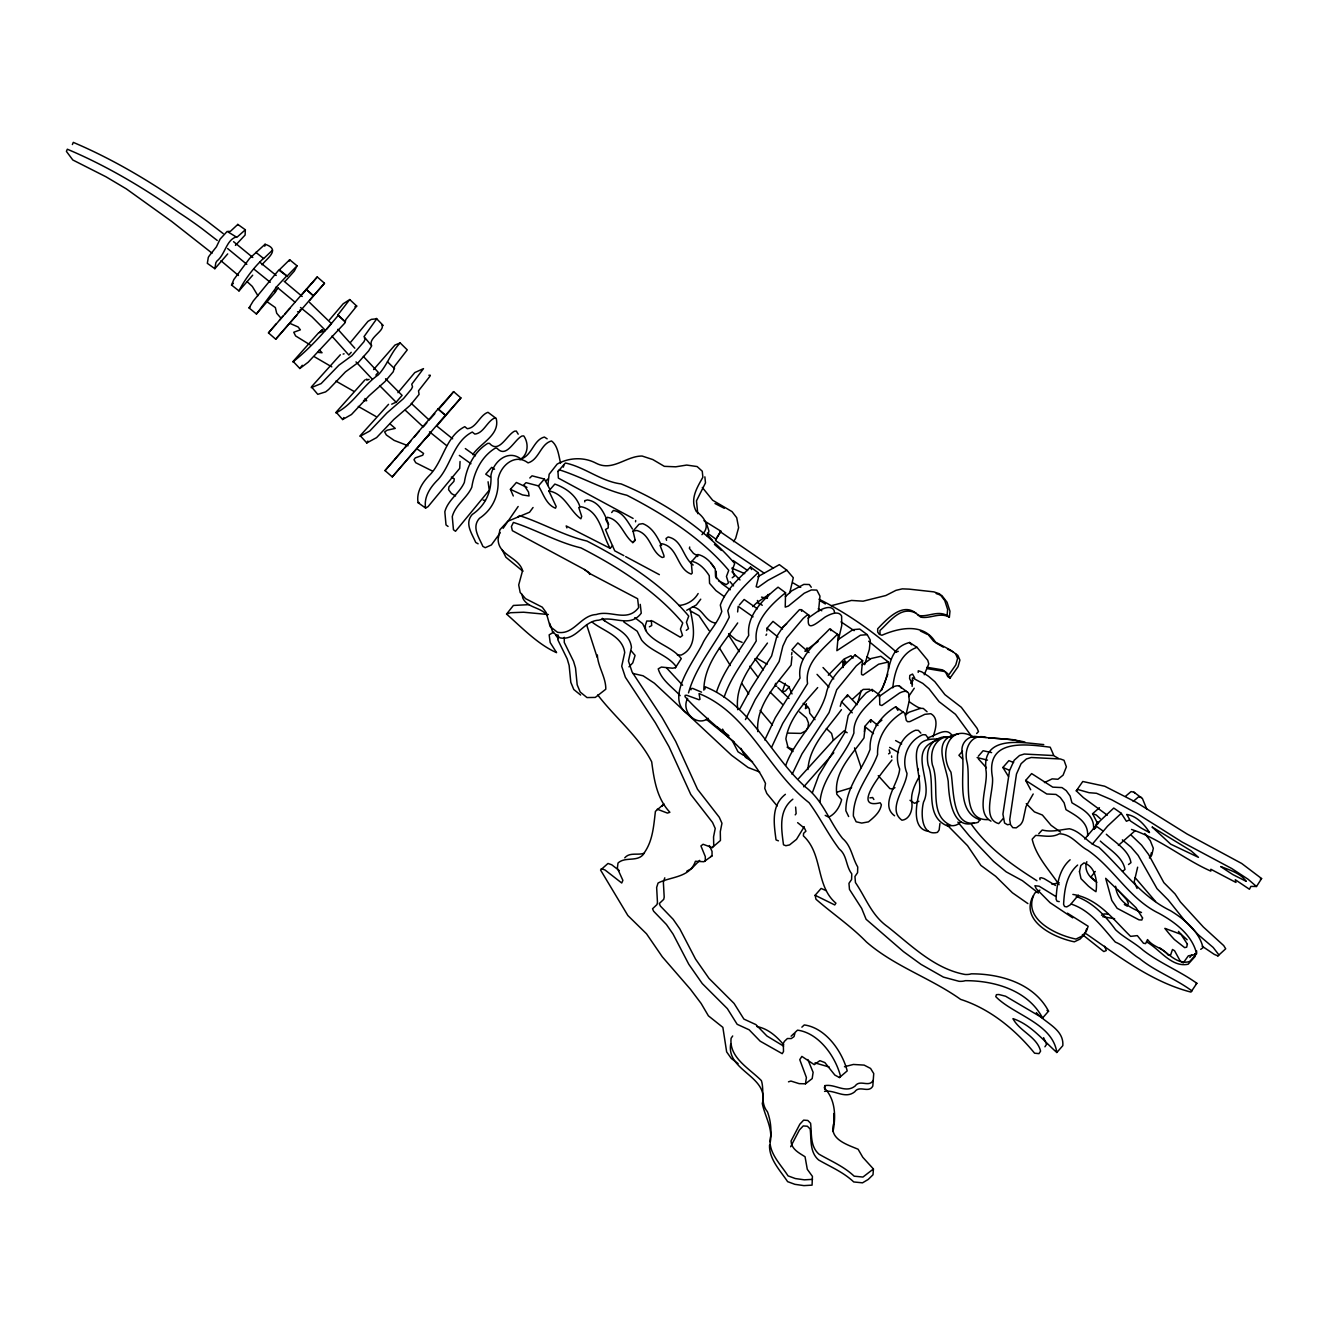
<?xml version="1.0" encoding="UTF-8"?>
<svg xmlns="http://www.w3.org/2000/svg" width="1328" height="1328" viewBox="0 0 1328 1328"><rect width="100%" height="100%" fill="white"/><g stroke="black" fill="none" stroke-linecap="round" stroke-linejoin="round"><path stroke-width="1.5" d="M877.974 725.486L870.72 719.66L864.744 726.499L864.412 731.711M870.72 722.432L870.72 719.66M557.909 634.817L557.876 639.93L567.189 658.854L569.131 665.444L570.808 682.31L573.796 689.514L580.618 695.042M564.284 637.324L564.267 642.437L573.563 661.361L575.522 667.951L577.182 684.816L580.187 692.037L586.993 697.565L595.309 697.416L605.8 689.215C606 677.23 597.783 666.639 597.351 654.92M842.882 666.772L842.898 661.776L845.969 661.859M826.348 890.706L821.119 888.432L815.126 895.271L815.973 899.239C832.556 913.714 850.966 926.081 866.404 941.95C894.524 966.419 930.613 977.956 960.625 999.386C989.924 1008.799 1015.107 1029.399 1034.578 1053.204L1038.961 1053.635L1040.588 1051.162C1037.168 1036.803 1019.506 1031.292 1012.965 1018.642C1030.893 1024.519 1043.21 1040.455 1056.822 1052.49C1052.623 1023.29 1013.447 1014.874 995.768 996.647L996.432 994.672L998.872 994.506L1005.595 996.232L1042.58 1017.995L1048.556 1011.172C1033.848 983.284 1000.15 973.723 971.249 973.839A71.828 23.373 41.2 0 1 965.041 974.47C934.397 968.892 911.257 945.337 887.718 926.778C871.517 915.324 866.221 898.442 855.448 882.556L854.95 876.497L857.573 872.662L857.739 867.001C851.995 857.257 851.547 846.168 842.533 838.4C829.253 821.6 823.045 800.319 805.465 787.039C770.555 755.499 750.785 704.853 705.019 686.725L705.102 688.95M1195.034 953.604L1194.968 956.608L1188.145 964.228C1171.396 967.73 1159.842 949.271 1146.628 941.901M1196.628 950.848L1196.545 953.853L1189.722 961.472C1177.82 965.29 1168.491 953.371 1159.394 947.694M939.958 823.46L939.145 829.967L937.452 832.357C920.736 836.607 920.802 812.072 923.558 801.996C934.265 781.113 905.696 749.374 937.983 740.045M918.196 672.383L918.262 670.789L921.682 671.819L928.621 676.35L934.862 681.712L944.905 694.644L961.323 707.293L977.076 728.292L978.47 731.595L976.644 733.504M834.034 1122.558C827.942 1138.959 846.899 1144.487 858.12 1149.251L862.785 1157.286L873.426 1168.972L862.934 1177.056L854.153 1176.176C843.795 1166.366 831.062 1161.137 819.027 1154.198C809.947 1146.296 811.856 1133.896 810.595 1123.272L807.789 1120.45L803.639 1120.135L799.838 1124.185L791.056 1140.968C791.355 1149.268 799.107 1152.92 805.05 1156.754L807.291 1169.321L812.421 1176.376L812.072 1185.14L803.921 1185.622L794.908 1184.327L787.62 1181.654C780.283 1170.632 768.995 1159.145 769.543 1145.134M824.705 1089.458L824.987 1085.607C835.246 1083.731 845.455 1093.724 855.116 1086.038C859.93 1078.967 869.06 1087.931 873.226 1080.311M873.426 1168.972L873.011 1174.765L868.213 1179.447L862.519 1182.833L853.738 1181.953C843.38 1172.159 830.647 1166.914 818.612 1159.975C809.532 1152.073 811.441 1139.673 810.18 1129.049L807.374 1126.227L803.224 1125.928L799.423 1129.962L790.641 1146.761M589.566 574.41L589.682 573.115L584.519 569.529L512.376 530.685L511.396 526.569L513.421 522.435C536.163 529.689 557.279 542.289 580.917 547.866C618.118 567.023 655.733 590.811 682.758 622.948L680.467 629.057L682.526 635.465L680.285 637.208L652.812 621.172L646.769 621.006L645.275 625.671L645.607 630.7M635.548 521.804L635.664 520.526M690.992 689.863L691.124 688.518L692.701 688.419L701.533 692.154M936.174 593.55L941.884 595.542L947.03 602.215L949.968 611.212L949.371 617.155L947.063 615.478L947.661 609.519L944.739 600.538L939.577 593.848L933.883 591.873L909.132 589.134L902.293 588.868L895.968 590.346L885.826 595.525L863.084 601.186L851.48 600.439L831.112 605.734M730.682 1044.074C726.233 1071.132 769.526 1076.211 762.305 1103.551C764.878 1116.3 772.813 1128.02 770.34 1141.731M737.638 611.942L738.185 606.315L753.042 616.839M547.8 485.45L549.161 474.229L557.162 464.103C569.081 457.446 584.054 456.799 596.206 463.273C612.64 471.772 626.069 455.952 642.105 456.035L652.795 459.554L664.332 466.344L675.72 466.809L686.709 465.066L697.134 466.56L702.263 471.208L702.861 477.233C697.067 487.691 689.664 499.079 696.221 511.38C703.591 516.725 711.277 526.071 701.931 534.669M791.588 654.87L791.903 652.446M861.241 690.527L857.722 702.728M788.483 1081.822L790.94 1081.058L799.157 1083.648L805.465 1083.797L806.395 1077.523L799.755 1059.644L801.863 1056.407L814.263 1064.658L819.874 1060.657L824.871 1062.583L834.864 1075.082L839.445 1077.539L847.198 1070.899C842.135 1051.129 825.501 1027.822 804.27 1024.934L801.88 1027.158M766.82 630.966L767.02 628.21L772.996 621.371L782.541 629.024M716.423 578.643L716.207 571.239M687.605 698.412C680.567 711.426 696.486 727.246 708.322 718.348M767.285 598.364L767.899 594.529M488.073 481.782L489.268 490.198L455.504 531.283L453.446 529.739L452.267 516.575C455.388 504.773 466.958 498.133 471.789 487.26C474.162 471.805 481.516 456.583 495.211 448.183L496.954 448.2C506.449 458.924 514.135 439.834 521.954 436.016L523.763 435.899C528.959 443.303 528.345 454.624 519.929 459.737M833.005 1131.539C835.993 1116.533 835.578 1099.318 824.273 1087.848L824.987 1085.607M818.513 611.494L819.957 596.106L816.82 590.08L811.375 589.947L804.237 593.218L788.384 606.049L785.23 607.128L785.562 592.736L778.059 587.175C763.467 598.978 746.402 615.362 748.726 635.382C737.604 653.857 723.478 670.806 716.605 691.705M791.969 656.613L791.123 665.079C776.332 684.468 755.682 705.334 757.757 731.628M846.882 697.017L847.563 694.909L857.075 704.72M1094.305 829.336L1097.858 821.667M1095.534 828.207L1096.613 823.327M1150.264 857.705L1151.359 852.725M300.078 309.839L299.165 312.063L297.555 311.765M732.226 577.78L734.467 576.037L732.425 569.629L734.716 563.52C704.57 528.76 663.635 501.602 621.122 483.923C600.903 481.367 584.835 467.074 565.379 463.007L557.959 471.457L558.358 478.097L633.091 518.435M563.354 467.141L563.935 464.634M789.745 592.852L793.297 577.713L786.857 570.26L779.353 564.649L757.757 576.767M838.466 639.548L841.753 625.538L841.62 616.126A94.952 21.796 -53.5 0 0 825.103 617.055C815.641 623.828 805.449 633.522 808.935 615.246L801.415 609.685L799.506 609.635L782.159 628.194L776.897 636.145L771.618 655.932L751.167 688.087L739.945 708.704M1086.835 861.673C1083.864 869.276 1088.628 876.696 1095.002 880.713A53.601 24.767 50.5 0 0 1096.878 882.24M275.51 291.977L256.437 314.006L249.066 307.913L253.167 301.107L278.747 270.065L287.064 276.108L297.057 265.832L294.285 271.111L285.288 281.204M256.437 314.006L277.386 285.985L286.831 275.809M689.73 547.003L689.381 548.398L693.482 553.411L697.997 556.067M680.135 695.64C672.483 687.207 661.527 680.218 658.223 668.88L661.361 667.071L672.449 668.2L675.437 667.735L675.852 666.158C666.938 654.538 650.803 651.5 641.623 640.129L637.174 631.182L623.778 621.936M350.492 342.408L367.972 321.359L371.342 319.367L376.72 318.82L364.005 336.648L371.674 345.844L368.786 350.692L358.444 362.345L345.429 371.906L328.597 389.519L325.626 391.893L317.774 394.333L311.449 386.846L340.333 354.759M842.931 667.619L844.923 660.116M275.56 288.143L275.809 287.163M428.878 375.243L430.289 375.243L429.94 376.256L418.519 390.83L419.067 394.399L410.236 405.289L393.835 419.449L376.588 437.609L366.81 442.954L360.203 435.667L388.54 404.343M366.81 442.954L367.889 441.062M438.19 409.041L445.444 415.315L438.19 409.041L451.503 394.018L453.645 391.644L460.899 397.935L437.327 425.375M840.242 706.297L841.587 701.748L847.563 694.909M264.77 246.211L265.052 244.269L249.598 258.412L233.844 279.511L231.537 285.039L238.99 290.915L252.702 275.195M707.376 536.147L708.953 531.1L706.629 523.846M905.978 714.879L909.248 700.885L908.717 693.614A60.324 13.844 -53.5 0 0 899.355 693.15L881.858 705.517L879.767 704.786L879.568 695.025L872.048 689.464L866.221 692.851L859.946 699.574L848.177 715.56L844.824 732.707L818.845 775.17L812.371 792.716M664.797 877.825L663.369 882.24L664.199 897.13L663.718 899.355L659.286 903.555L660.365 906.028L673.18 919.325L679.803 928.87L695.507 959.032L708.969 978.354L734.069 1003.42L743.896 1019.091L755.864 1024.585L766.937 1036.006L783.57 1046.115M381.866 325.111C385.435 330.423 368.188 337.893 371.442 345.197M864.96 728.474L863.997 737.903C852.178 754.553 833.552 772.199 836.823 794.277L841.62 799.672C839.894 806.727 835.329 814.064 828.622 817.152L825.203 815.375M460.052 461.497L459.704 468.369L428.031 506.665L425.591 508.06L418.071 502.681C416.112 491.543 422.935 481.632 430.621 474.113C443.701 459.637 446.059 436.065 464.783 426.67L467.29 428.712C476.37 427.948 479.69 415.199 487.957 412.294L496.207 418.453C500.324 435.036 480.155 443.22 472.768 454.674M933.036 736.891C935.427 729.753 939.195 718.249 930.812 713.7L924.852 714.315L909.863 721.619L907.588 721.685L906.26 720.324L904.932 713.385L895.653 706.778C880.862 715.609 869.242 731.662 870.089 749.324C862.453 769.941 845.587 787.587 845.87 810.777L848.642 816.537M892.781 687.871C894.275 671.902 900.135 653.077 917.034 647.367L927.757 660.331L928.77 663.884L924.255 674.74M792.102 774.39L801.996 753.856L829.07 712.588L836.706 689.763L856.311 665.826L862.602 660.647L861.457 672.018L861.573 674.475L863.034 675.089L878.605 664.232L888.366 662.008L888.465 668.947M1086.553 929.019L1084.744 934.215L1080.112 939.045L1074.352 941.818C1054.249 937.817 1019.555 921.134 1033.201 895.852M806.411 703.74L805.415 708.604L807.324 707.608M1137.648 867.184L1134.195 881.825L1137.067 888.465M864.661 664.664L869.359 649.392L870.255 640.013L867.217 634.651L859.714 629.074L852.941 629.655L837.719 639.897M805.814 651.284L807.092 647.749M785.23 683.339L782.258 691.905L785.462 690.992L789.413 686.609M775.652 683.322L774.755 686.344L776.83 686.178M745.456 719.593L755.25 699.507L779.138 661.493L782.856 646.122L786.707 637.888L803.257 618.367L807.026 615.196L808.935 615.246M688.518 692.884C696.32 664.664 716.838 642.885 729.288 617.105L727.81 610.731C733.405 595.409 746.784 583.839 758.056 572.617L750.536 567.006C739.264 578.211 725.885 589.798 720.307 605.103L721.785 611.478C717.734 622.782 709.069 631.58 703.375 642.022C695.175 660.199 663.353 698.13 687.921 714.082M881.493 690.444L887.818 674.226M373.6 369.566L394.98 345.048L400.176 342.923L407.264 349.878L394.632 366.179L393.287 371.707L384.987 381.568L369.001 395.844L351.488 414.502L342.624 419.532L336.117 412.195L364.868 379.974M342.624 419.532L343.869 417.523M764.795 739.962L775.237 717.834L800.054 678.044C796.75 656.613 816.869 642.569 829.701 628.841L838.3 634.784L836.889 650.67L860.444 635.216L867.217 634.651M771.568 747.349L782.74 723.395L807.557 683.605C804.253 662.174 824.373 648.147 837.204 634.402L838.3 634.784M1191.714 954.998L1189.838 957.455M72.376 144.553L73.306 142.378C112.814 159.144 150.33 181.388 185.405 206.122A168.789 54.913 41.2 0 1 207.998 221.859L223.22 233.612M724.109 697.266C730.998 676.35 745.124 659.418 756.246 640.926C753.906 620.923 770.97 604.522 785.562 592.736M274.481 291.479L274.996 290.367M785.811 765.194C795.09 739.231 818.563 720.639 826.099 694.179C829.22 677.695 843.512 665.726 855.099 654.936L862.602 660.647M619.23 870.587L611.76 864.794L607.992 863.449L600.571 870.039L627.862 915.523L646.52 933.8L662.323 956.841L690.494 989.327L701.118 1003.437L708.405 1015.837L722.864 1027.357L726.648 1051.892L731.28 1058.449L738.119 1063.612M329.427 319.899L343.188 303.78L349.729 299.547L337.86 314.935L345.28 321.808L344.948 322.92L308.179 362.212L299.829 368.487L293.123 361.399L318.77 332.647M299.829 368.487L302.286 365.283M289.205 261.151L289.67 259.74L279.461 269.717M453.645 391.644L450.076 396.142M275.792 291.413L276.855 289.487M349.729 299.547L356.701 306.071L345.828 319.55L345.28 321.808M765.99 635.315L766.671 634.103M919.59 776.033C915.025 784.25 910.095 793.696 911.954 803.324C912.585 810.163 909.647 819.409 901.944 820.223C886.639 809.117 906.144 787.77 907.007 773.377C900.832 759.068 907.738 740.775 922.86 734.699L925.699 734.816L929.036 739.414M311.117 284.175L317.243 276.938L324.497 283.246L309.557 300.526M324.447 283.329L313.391 295.812L306.204 289.388L313.391 295.779L275.726 339.204L268.472 332.896L276.091 323.949M764.264 573.198L716.141 541.011L715.576 539.865L720.872 531.183L704.006 520.692M715.576 539.865L720.872 531.183M804.253 826.663L796.501 839.346L789.546 844.923L785.877 845.72L783.487 844.807C781.462 829.054 778.225 810.595 792.849 799.19M733.521 541.658L735.662 538.305L738.617 527.648L736.708 517.704L732.027 511.612L712.671 500.258L702.313 487.459M1086.155 933.783C1118.873 956.426 1151.824 982.006 1190.95 992.082L1196.843 983.284C1179.795 971.034 1159.825 963.232 1143.093 950.234C1134.544 942.631 1123.969 937.618 1115.62 929.816C1105.444 915.805 1092.911 902.393 1076.211 896.483M1107.286 815.16L1083.366 797.597L1076.278 790.841L1082.785 781.495L1104.73 786.242L1136.27 802.344L1187.149 834.05L1241.697 863.482L1261.6 878.555L1256.487 886.506L1250.893 886.39L1249.449 889.262L1235.306 879.734L1235.936 882.439L1210.821 869.259L1210.821 871.118C1183.862 859.183 1160.224 838.931 1131.522 829.452M500.258 532.777L491.41 544.928L485.251 547.7L482.861 546.372C479.142 537.558 471.39 527.299 479.391 518.385C492.705 509.437 498.979 495.294 498.066 479.308C500.49 465.381 515.281 452.931 528.063 462.891C539.135 459.588 540.645 443.751 551.518 440.962C557.876 445.577 558.756 455.853 560.565 463.107M503.129 528.295L518.152 506.499M1044.937 1046.796L1046.564 1044.323L1043.609 1037.683M980.197 819.21L978.089 822.331C951.246 830 954.019 788.467 950.931 772.132C938.348 753.64 949.503 721.868 974.486 737.555M908.634 696.536L914.262 688.253M1033.201 793.995L1025.996 806.577L1023.257 819.293A7.404 4.399 -63.6 0 1 1020.352 824.788L1016.235 827.859L1012.766 827.659L1010.525 824.638L1009.745 819.625L1016.468 774.058L1021.099 763.683L1026.428 758.952L1031.209 757.491L1060.391 758.985L1064.01 760.263L1066.384 766.854L1063.097 775.137L1057.951 779.254L1052.141 778.872L1044.439 782.59M912.12 686.377L912.436 677.811L922.794 683.389L929.019 688.751L939.079 701.665L955.496 714.315L972.196 737.123M803.722 786.823L833.785 752.76M732.707 1035.973L731.097 1038.28C728.889 1057.669 749.59 1068.625 761.392 1080.643C764.629 1090.637 759.981 1102.887 767.401 1111.719C770.273 1119.172 771.419 1127.953 770.755 1135.955C766.704 1151.21 780.499 1164.025 788.035 1175.878L795.323 1178.55L804.336 1179.828L812.487 1179.364M839.445 1077.539L840.475 1076.112C835.395 1056.324 818.778 1033.035 797.53 1030.146L795.14 1032.371L794.028 1036.604L791.272 1038.562L787.404 1038.529L784.367 1041.401L783.321 1043.509L783.503 1051.51L782.242 1053.668L760.197 1041.202L749.141 1029.798L737.156 1024.303L727.346 1008.616L702.246 983.55L688.767 964.228L673.064 934.082L666.44 924.52L653.625 911.224L652.546 908.767L656.995 904.551L657.46 902.343L656.646 887.453L658.057 883.037C670.491 876.48 689.697 877.991 695.424 861.274L703.906 861.723L712.04 855.879L712.04 851.397L709.384 845.554M553.826 632.045L549.161 634.867L550.19 642.569L556.581 652.662C537.989 644.478 521.804 627.546 506.566 614.084L513.388 605.452L529.009 604.655M675.437 667.735L681.281 658.605C672.366 646.985 656.231 643.931 647.051 632.56L642.619 623.612L634.767 617.62M737.687 622.948C723.577 643.2 703.906 664 703.857 690.162M795.223 814.861L796.136 813.583L795.621 807.092M1078.402 895.155L1070.185 904.916L1066.766 906.891L1064.558 906.493L1063.595 904.385C1064.359 890.324 1066.284 874.886 1077.639 865.059M533.059 507.495L529.54 512.243L507.711 521.306L499.926 529.756L498.133 539.085C498.017 555.32 518.534 556.913 522.585 570.608L518.7 584.951L520.178 592.487L525.556 598.662L542.272 607.178L546.206 612.59L550.107 626.517L557.461 632.261C574.011 635.332 580.535 615.213 596.222 614.532C610.764 609.585 627.131 622.898 638.652 607.56L637.623 598.729L589.483 573.397L584.519 569.529M698.146 593.533C694.146 600.505 686.709 604.987 678.708 605.485M700.752 599.177L696.32 604.97L686.725 610.249M1003.42 818.314L998.722 823.609C980.96 818.729 994.954 789.098 992.232 776C986.173 738.136 1026.776 744.294 1050.199 747.199L1053.602 755.001M428.496 435.285L429.508 434.024L392.275 476.885L385.02 470.593L438.19 408.808M392.275 476.885L445.577 415.033M1091.184 876.746L1095.268 871.434M767.451 643.051C753.159 662.572 734.434 683.854 737.754 709.716M841.437 709.667C828.224 727.91 809.316 745.888 807.939 769.576M611.693 512.542L613.37 510.467C622.915 511.861 627.646 521.804 632.493 529.059M705.317 861.092L705.301 856.593L700.935 845.936L703.076 844.259L712.19 847.613L713.734 845.687L713.551 836.889L715.228 828.473L712.555 822.48L690.792 794.476L668.963 746.602L655.368 722.764L625.372 677.247L621.72 666.224L624.724 652.529C622.434 635.979 603.659 631.232 592.271 622.234M891.935 760.014C887.37 766.389 848.858 810.246 880.165 802.793L881.377 804.751C880.182 812.221 873.973 817.334 868.446 821.866L861.706 823.078L856.145 821.783L853.373 816.039C853.107 792.833 869.973 775.187 877.592 754.57C876.746 736.924 888.366 720.872 903.173 712.04M1084.727 838.997L1100.115 820.82L1113.76 808.055L1121.264 813.317L1126.393 821.268L1128.817 820.223M1092.247 844.259L1107.618 826.082L1121.264 813.317M419.15 431.268L414.236 437.161M878.372 693.565C892.698 678.16 883.352 649.425 909.58 642.486L917.034 647.367M427.633 436.331L426.62 437.576L429.94 433.791M1149.417 857.905L1151.841 854.95L1153.318 848.293L1150.297 840.707L1144.769 833.486M397.952 392.673L414.801 372.57L423.499 368.62L411.746 384.207L412.527 386.846L411.381 389.17L403.446 398.666L387.062 412.825L369.798 430.986L360.021 436.331M227.702 253.914L214.854 268.704L207.334 263.326L208.297 257.416A4.449 1.195 -54.4 0 1 209.509 255.524L216.414 246.842L220.116 239.09L227.171 231.421L236.865 237.33L245.348 229.794L245.099 235.039L235.421 245.398M910.676 683.306L913.017 680.484M928.571 635.066L933.584 641.175L950.433 650.006L957.853 655.368L959.912 660.099L958.069 666.639L950.018 678.127L947.711 676.45L955.778 664.963L957.604 658.422L955.546 653.691M449.312 397.072L439.651 408.177M699.69 860.378L691.506 868.661L686.858 871.118M785.396 794.31C770.755 805.698 774.008 824.173 776.033 839.91L778.407 840.823M662.141 806.162L663.967 804.004L655.418 811.358C653.741 825.12 652.911 839.927 644.943 851.779C639.432 863.416 625.687 855.763 618.001 863.051L617.354 868.23L622.882 880.364L621.736 883.004L605.037 870.006L601.269 868.645M284.707 314.089L306.204 289.388M1195.831 984.43L1196.843 983.284M289.803 308.494L268.472 332.896M297.057 314.802L275.726 339.204M393.237 461.248L385.02 470.593M394.433 459.87L402.749 450.341M405.073 447.669L410.867 441.029M1202.189 946.233L1214.273 954.384L1217.892 955.911L1218.855 954.815L1213.194 947.478L1198.304 934.779L1184.493 920.321L1168.208 899.952L1157.02 888.664L1138.146 855.381L1130.941 847.015L1122.359 839.877M279.461 320.098L282.964 316.097M302.303 294.235L317.243 276.938M321.791 329.975L319.401 332.714L325.476 330.456L311.98 316.844L300.51 307.515M326.671 329.095L331.452 323.617L309.524 302.402M351.223 352.285L348.832 355.024L331.9 336.133M375.89 375.077L378.281 372.338L363.341 356.419M391.727 404.16L396.126 402.218L402.102 395.379L385.568 378.729M426.819 422.819L423.234 426.919L405.289 410.219M513.289 495.991L510.417 489.318L516.393 482.479L526.934 487.359M510.417 489.318L522.468 494.912L529.075 495.975L528.527 492.041L523.846 484.82L526.037 482.662L538.421 485.882L544.397 479.043L549.676 488.92M538.421 485.882C543.401 493.684 546.074 504.59 555.502 508.209L556.183 506.516L548.862 490.928L554.838 484.089C565.562 487.758 575.804 495.062 579.722 506.051M566.89 527.913L566.193 525.938L610.183 548.348L612.59 545.609M623.845 555.635L614.748 550.838L608.456 536.612L605.485 529.54L608.224 527.93L608.224 524.311L605.717 519.381L607.394 517.306C620.425 519.597 623.363 535.267 632.825 542.604L635.216 540.347L633.041 531.084L639.017 524.245L642.785 523.647C652.546 527.465 657.161 536.811 661.56 545.493M632.825 542.604L635.216 539.865M633.041 531.084L636.809 530.486C650.886 534.271 650.537 551.601 662.24 557.511L664.033 556.963L663.9 555.419L660.049 545.343L662.174 543.799C678.309 547.086 676.666 568.899 691.241 574.094L692.237 573.065L691.207 562.093L697.881 554.506C705.417 556.083 711.277 562.541 715.228 568.865L715.526 576.468L721.934 583.772L730.267 589.798M739.381 604.937L744.161 599.476L757.408 608.805M962.501 751.183L958.916 755.283L962.568 758.952M978.321 756.213L983.102 750.735L991.618 752.611M1008.483 776.498L1002.889 767.484L1008.882 760.645L1013.613 762.504M1030.694 789.762L1025.664 780.432L1031.64 773.593L1052.755 787.155L1061.985 787.587L1066.235 790.625L1070.086 795.953L1071.962 802.809C1081.922 808.835 1094.587 814.877 1093.591 829.07M1056.822 1052.49L1062.815 1045.651C1064.093 1029.183 1045.368 1023.124 1036.338 1012.617M310.868 284.192L306.154 289.521M430.073 419.084L434.837 413.672M277.403 288.774L278.349 287.794M828.29 675.238L844.06 659.037L850.966 655.766L853.041 658.09M798.576 778.59L833.054 740.626L844.21 730.782L847.181 732.724M1070.119 859.78C1058.781 869.608 1056.856 885.062 1056.075 899.122L1057.038 901.231L1059.246 901.629M557.959 471.457L559.403 469.846C582.145 477.084 603.261 489.7 626.899 495.261C664.1 514.434 701.715 538.222 728.74 570.359L726.449 576.468L728.491 582.859L726.25 584.619L718.498 580.801M517.953 517.223L519.397 515.613C542.139 522.85 563.255 535.466 586.893 541.027C624.11 560.184 661.709 583.971 688.734 616.109L686.443 622.218L688.502 628.625L686.261 630.368M233.363 283.296L231.537 285.039M691.207 562.093L691.888 561.329C699.441 562.923 705.301 569.38 709.252 575.705L709.55 583.307L715.958 590.611L724.291 596.637M817.699 687.572C804.585 702.661 789.247 718.348 785.877 738.866L788.151 747.896L792.999 751.532M262.031 264.787C266.563 258.578 281.37 249.465 265.052 244.269M1038.745 833.768L1042.231 830C1051.643 832.49 1060.491 829.668 1069.405 828.755C1081.44 831.494 1087.483 843.214 1098.837 847.247C1122.16 868.861 1140.935 896.383 1170.416 910.659C1184.377 919.175 1199.151 931.194 1203.019 947.661L1200.695 949.337M460.899 397.935L445.444 415.315M250.129 306.917L249.066 307.913M628.974 666.839L632.775 662.904L635.083 655.418L631.464 651.152M794.127 1033.333L791.106 1036.189M785.363 596.687L791.803 590.794L803.855 584.386L809.316 584.519L811.275 587.258M804.785 651.201L818.098 641.441M322.687 329.742L319.467 332.216M1076.278 790.841L1077.672 789.463L1089.06 792.7L1096.48 793.281L1111.636 799.755L1137.548 813.898L1182.036 842.002L1231.77 868.545L1248.121 879.269L1256.487 886.506M529.822 477.98L532.03 475.822L544.397 479.043M1125.663 796.169L1131.058 791.588L1133.963 792.202L1142.412 798.51L1146.811 809.184M1133.182 801.431L1138.577 796.85L1141.482 797.481M1118.375 845.405L1134.959 830.863M876.098 725.254L878.787 722.747A39.392 9.03 -53.5 0 1 881.908 720.141M852.642 699.059L863.183 689.415L869.691 689.249M1097.808 823.841L1092.579 813.732L1099.418 807.706M1217.892 955.911L1225.694 948.79L1223.719 945.602L1203.351 927.01L1180.443 901.994L1175.048 893.927L1163.859 882.639L1148.537 854.385L1141.565 845.106L1131.439 835.428M782.043 627.762L786.624 623.861M545.592 481.068L548.099 478.943M879.153 696.503L891.835 687.589A60.324 13.844 -53.5 0 1 901.197 688.053M624.741 857.838C629.671 851.978 637.722 855.498 643.98 853.29M506.566 614.084L510.533 612.723L523.581 612.225L548.331 614.532M712.19 847.613L720.457 840.475L720.291 831.677L721.951 823.26L719.278 817.268L697.515 789.264L675.686 741.389L662.108 717.552L632.111 672.034L628.459 661.012L631.447 647.317C629.655 631.979 612.723 627.231 602.231 619.031M805.465 1083.797L812.188 1078.585L813.118 1072.327L807.839 1059.512M1128.485 864.528L1130.958 862.652C1128.817 850.053 1115.088 842.483 1106.307 834.25M1122.509 871.367L1124.982 869.475C1122.841 856.892 1109.112 849.322 1100.331 841.089M905.414 714.929L909.116 712.206L920.57 708.305L923.309 708.455L927.06 711.742M808.022 618.151L817.6 611.494A94.952 21.796 -53.5 0 1 834.117 610.565L834.515 612.474M862.237 664.863L871.102 658.522L880.879 656.298L888.366 662.008M888.581 753.856L890.059 752.91L889.212 749.839M354.908 306.785L356.701 306.071M894.939 787.653L892.748 788.998L889.876 788.566L878.24 775.668M272.506 250.145L263.691 258.562L255.856 252.337M1039.89 890.125L1034.778 893.097C1021.149 918.378 1055.826 935.061 1075.946 939.062L1081.706 936.29L1086.321 931.459L1088.147 926.263L1067.43 913.183M649.375 626.833L651.699 625.538L651.351 620.508M786.857 570.26L767.949 580.336L758.122 587.308L756.163 586.727L759.068 575.19L758.056 572.617M769.344 594.197L757.076 602.48A69.156 14.874 -53.2 0 0 752.76 606.597M366.926 379.111L366.03 379.526M1101.51 915.224L1104.282 913.93L1108.199 914.179M710.629 856.527L712.04 855.879M944.457 737.355C937.103 739.547 932.538 746.9 931.824 754.271A30.544 27.407 86.8 0 0 932.405 764.961C940.473 784.466 927.691 815.923 951.578 825.667A12.915 11.587 86.8 0 0 960.725 821.916M974.221 822.962C951.894 830.183 948.856 796.999 948.242 781.661C946.1 764.828 930.496 738.335 958.318 733.886M1260.338 879.003L1261.6 878.555M851.63 787.687L836.823 792.185M245.348 229.794L237.828 224.415L230.292 231.437L228.167 231.387M344.085 353.829L343.122 354.078M366.86 380.09L369.101 379.376M988.231 819.592C960.559 821.202 971.349 778.44 966.884 761.625C963.763 749.191 971.034 732.857 986.14 737.422M947.478 737.189L953.272 735.944M895.636 652.098L898.292 651.351M292.857 361.946C309.773 348.733 324.696 331.651 338.308 315.284M927.575 737.737C935.078 736.227 945.968 726.416 951.91 735.214M495.46 417.673C487.21 420.561 483.89 433.326 474.81 434.09L472.287 432.048C453.578 441.444 451.221 465.016 438.14 479.491C430.455 487.011 423.632 496.921 425.591 508.06M844.475 1066.749L853.356 1064.458L864.13 1065.106L870.57 1068.442L873.741 1073.572L872.811 1086.088C868.645 1093.708 859.515 1084.76 854.701 1091.832C845.04 1099.518 834.814 1089.524 824.572 1091.384M1051.992 884.365L1059.196 882.722M1092.579 813.732L1096.198 814.944L1100.281 818.679M418.071 502.681L419.05 502.515M1009.313 824.422L1007.437 824.738L1004.566 823.011L1002.922 814.18L1009.562 770.622L1014.194 760.247L1019.506 755.516L1024.286 754.038L1053.469 755.549L1058.416 758.354M869.873 797.879L872.645 797.53L873.874 799.506M918.86 801.299L914.594 803.324L909.995 800.286M879.568 695.025L877.758 695.142C867.317 705.301 852.808 717.004 853.921 733.006C844.99 756.96 822.148 775.652 819.974 802.228M977.126 757.574L987.484 760.114M761.525 597.102L766.903 598.397M677.38 654.986L681.297 655.036C698.578 646.836 693.316 624.641 690.195 609.618M335.835 412.908C353.032 404.774 362.544 385.734 378.198 374.944C387.51 365.034 390.581 352.8 400.176 342.923M448.067 526.452L446.009 524.925L444.83 511.745C447.934 499.942 459.521 493.302 464.352 482.429C466.709 466.991 474.079 451.752 487.758 443.353L489.501 443.386C499.013 454.11 506.698 435.003 514.517 431.202L516.326 431.069L518.202 434.173M1102.688 916.685L1114.64 918.744M988.679 737.853L1012.866 739.646L1019.97 741.422M928.438 831.361C912.021 828.971 916.121 805.698 918.843 794.293C924.454 775.071 900.633 737.339 937.568 739.082M363.523 400.458L366.677 400.707L364.951 398.483M787.969 733.106L800.95 733.388L806.046 730.715L808.038 727.279L808.503 723.063L806.494 717.933L799.506 711.908M990.987 821.152C975.018 812.122 988.679 784.964 985.924 769.958C981.824 734.351 1022.328 742.767 1043.742 744.576M980.363 819.907C954.118 811.806 966.02 772.049 961.987 751.117C961.256 743.464 967.216 736.675 974.901 736.359C991.485 738.683 1008.566 738.235 1024.934 742.053M927.06 667.287L942.631 669.893L945.519 672.034L947.711 676.45M927.625 668.714L944.922 671.57L947.827 673.728M692.336 606.962C702.529 607.709 705.118 621.836 715.427 622.998M1002.889 767.484L1009.097 770.14M951.296 737.488C939.842 734.085 928.089 742.734 927.591 754.52A30.544 27.407 86.8 0 0 928.189 765.194C936.24 784.715 923.458 816.156 947.345 825.9A12.915 11.587 86.8 0 0 950.682 825.684M944.308 737.272L947.063 737.721M633.058 673.495L643.084 675.786L654.355 683.19L731.612 755.333L748.079 767.501L759.649 771.983M483.16 500.108L485.434 500.507M311.233 387.643L321.11 383.609L338.889 365.217L351.903 355.655L363.905 341.794L365.134 339.155L364.436 338.059M829.203 1067.031L814.994 1062.881M947.063 615.478C937.435 610.183 927.973 617.321 918.378 615.478C904.318 600.206 887.801 618.217 877.675 628.791L877.708 632.062L879.319 634.352L881.925 635.249C899.654 627.546 924.089 622.649 935.875 642.852L943.262 647.118M949.371 617.155C939.726 611.876 930.281 619.014 920.669 617.155L917.93 614.466M317.84 352.368L322.057 352.75L319.318 349.862M756.894 1026.561C767.999 1028.586 776.648 1036.404 783.686 1044.771M408.045 445.76L394.134 440.398L386.348 434.97L384.639 431.949L387.079 430.206L395.246 428.413L389.768 423.682M657.244 809.2L667.42 813.085L669.893 812.288C656.895 798.477 654.09 779.984 651.699 761.84C638.519 736.094 615.113 717.684 597.766 694.976M690.195 610.83L698.91 615.644L709.102 630.617M548.862 490.928C564.881 493.701 569.646 510.915 580.867 518.8L581.714 516.393L578.759 507.495L581.432 506.781C600.439 510.931 601.783 534.221 610.183 548.348M915.988 613.171C900.699 605.385 889.876 621.703 879.966 630.485L880.016 633.738M1094.571 880.73L1095.567 881.078M787.106 747.166L792.999 749.274M894.591 815.79C879.302 804.685 898.807 783.321 899.67 768.945C893.495 754.619 900.401 736.326 915.523 730.251L918.362 730.367L920.852 733.122M1071.331 904.119C1090.603 910.444 1102.489 927.625 1115.304 942.067C1124.667 945.818 1131.141 953.487 1139.49 958.534C1155.626 971.615 1175.463 978.703 1191.963 990.92M432.032 470.859L415.747 462.725L414.004 459.72L415.282 457.894L422.736 455.222L423.549 453.429L417.39 449.146M742.12 642.354L735.944 639.83L728.607 633.672M779.154 680.799L788.882 686.642L792.036 693.93M1072.875 894.425C1098.007 898.243 1113.81 920.088 1130.609 936.373L1137.316 935.609L1143.491 943.262L1145.616 943.61L1147.541 939.56C1153.019 947.179 1162.78 947.727 1168.225 955.147L1170.599 955.064L1172.491 949.487L1174.566 950.732L1180.094 960.791L1183.265 962.866L1188.361 955.811L1194.121 954.749L1196.445 953.072C1191.88 934.763 1174.882 922.047 1158.946 913.332C1129.447 899.089 1113.81 868.296 1087.815 850.302C1078.004 845.272 1071.464 833.884 1059.229 833.801C1051.876 837.968 1043.592 835.594 1035.657 835.412L1032.171 839.18C1035.973 856.228 1049.502 870.305 1059.08 884.714M920.404 630.966L927.608 634.502M744.693 573.613L731.778 568.102M1025.664 780.432L1046.779 793.995L1055.992 794.426L1060.259 797.464L1064.11 802.793L1065.986 809.648C1075.946 815.658 1088.611 821.717 1087.615 835.91M815.126 895.271L834.748 904.949L835.926 903.173C815.326 885.776 823.294 854.269 803.374 835.876L803.589 833.32L805.93 831.145L804.502 828.257L797.63 822.663M714.995 503.511L724.275 508.275M289.72 323.302L298.086 326.954L300.377 329.825L293.754 332.249L295.596 335.918L310.221 344.931M819.011 599.21C847.065 613.171 872.878 631.398 896.367 652.114M947.528 649.176L952.74 651.699M266.878 301.605L275.361 307.581L276.705 313.259L280.208 317.292M1046.979 1010.409L1048.556 1011.172M895.603 740.559L901.662 743.929M889.627 747.398L898.525 752.511M353.978 391.395L335.918 381.086M920.354 708.455L916.984 706.745A28.087 8.732 39.7 0 1 909.414 701.815M625.654 556.598L659.369 574.659M375.857 416.444L358.294 406.418M1141.516 912.535C1129.746 907.489 1116.765 900.865 1115.62 886.241M331.801 366.877L314.62 356.883M818.231 608.772L821.783 610.764M756.794 658.157L767.136 664.232M478.113 543.799L475.723 542.455C472.004 533.64 464.252 523.398 472.253 514.467C485.567 505.52 491.841 491.377 490.928 475.407C493.352 461.48 508.143 449.013 520.925 458.99C531.997 455.67 533.507 439.834 544.38 437.045L547.153 438.838M800.718 587.358L793.115 582.942M455.57 495.892L451.454 493.535L448.565 489.667L448.964 486.778L453.91 481.35L454.292 478.877L451.354 477.067M1124.335 904.501L1127.223 906.144L1128.352 903.306L1126.675 899.72L1117.379 889.544M819.708 600.472L825.369 603.958M758.056 602.663L762.289 605.269M733.106 560.516L747.631 570.542M745.058 756.296L746.967 757.491M707.359 533.076L716.24 539.367M1038.43 893.097L1022.444 880.713L1006.159 871.832L993.659 861.457L969.589 836.225L957.87 822.082M743.647 755.383L737.986 751.764L732.442 740.958M752.578 761.857L745.506 757.325L740.875 748.328M826.348 728.508L831.594 733.454L833.386 740.343M1055.528 885.461L1044.04 878.572L1041.135 877.692L1039.774 878.09L1040.04 879.651M494.547 469.216L491.709 467.356L485.733 474.179L489.982 476.984M1055.71 896.433L1039.16 886.208L1034.894 885.726L1036.272 888.747L1050.066 902.691L1072.742 917.847M1060.557 832.125L1051.079 825.319L1042.38 815.027L1034.429 811.889L1026.262 803.672M841.039 621.886L854.136 630.667M1095.799 825.9L1103.319 831.179M803.141 703.342L807.673 706.529L809.366 709.202L809.715 713.202L814.977 719.676M465.315 448.565L475.457 455.819M459.339 455.404L470.942 463.721M773.427 568.251L720.224 531.698M866.902 656.696L869.873 658.871M864.744 726.499L873.492 733.687M842.898 661.776L845.206 663.452M899.355 686.095L906.858 691.656M693.166 565.014C682.708 557.611 682.592 539.915 668.15 536.977L666.025 538.504L666.573 540.313M212.065 253.167L171.544 221.328L126.326 188.875L106.008 176.807L72.824 159.991L66.4 151.375L67.33 149.217C106.887 165.884 144.354 188.227 179.413 212.961A168.789 54.913 41.2 0 1 202.022 228.698L217.244 240.451M895.653 706.778L897.911 710.364M767.02 628.21L777.942 637.025M734.401 742.236L706.264 719.278M233.579 241.696L252.801 257.483M227.603 248.535L246.825 264.322M868.695 641.241L890.54 659.136M259.79 262.18L276.207 275.444M253.814 269.02L270.231 282.283M247.025 281.553L252.303 286.416L257.914 295.729M284.126 281.304L302.203 296.459M278.15 288.143L295.082 302.236M729.039 735.895L724.291 732.16L722.581 729.122M716.771 726.599L727.844 735.33M452.649 438.804L436.895 426.139M446.673 445.644L429.492 431.799M1027.889 903.588L1012.401 892.781L995.701 876.314L980.911 865.441L967.531 845.67L946.964 824.821M1187.132 939.809L1180.941 934.115A65.454 30.245 50.5 0 1 1178.451 931.393M289.67 259.74L297.057 265.832M279.677 270.016L287.064 276.108M1091.5 877.609L1094.405 879.999M237.828 224.415L238.26 225.245M220.963 260.753L238.492 275.494M714.447 544.447L721.453 550.439M1036.919 880.73C1012.567 865.275 988.679 848.658 971.515 824.489M909.58 642.486L911.523 644.744M1082.386 934.547L1103.817 951.578L1106.29 950.533L1104.614 946.266M236.002 237.048C226.341 240.053 225.063 254.611 217.028 260.919A4.449 1.195 -54.4 0 0 215.817 262.811L214.854 268.704M731.977 571.787L739.995 579.954M710.995 563.321L714.381 567.952M789.064 698.495L777.843 687.555M782.624 704.454L770.157 692.12M772.398 724.972L760.114 710.447M411.265 403.38L429.21 420.096M338.059 315.134L345.031 321.675M809.051 652.529L797.879 642.935L791.903 649.774L803.075 659.352M682.625 685.248L666.341 667.669M379.592 385.568L396.126 402.218M841.587 701.748L852.277 712.837M387.477 361.764L394.582 368.703M823.011 667.519L833.768 678.94M817.035 674.358L828.971 687.107M376.289 318.371L383.261 325.526M356.02 361.897L372.305 379.177M337.876 329.311L354.808 348.185M978.371 758.886L986.422 767.767M777.146 805.963L766.82 793.497L764.762 788.334L765.492 783.404C748.444 746.983 710.762 725.719 685.016 696.702L685.148 695.357L686.725 695.258L699.076 699.74L699.989 699.308L699.043 693.565C748.942 713.667 768.082 770.954 809.067 802.693C820.007 817.533 827.991 834.1 839.246 848.99C847.247 855.365 845.67 866.022 851.763 873.841L851.597 879.501L848.957 883.336L849.472 889.395L861.673 908.402L866.105 919.291L903.472 951.628L921.001 964.36L943.411 977.109L959.065 981.309A71.828 23.373 41.2 0 0 965.273 980.678C994.174 980.562 1027.872 990.124 1042.58 1017.995M1133.963 792.202L1134.909 793.248M707.16 534.387L712.422 540.33M263.492 258.412C254.329 266.928 244.817 279.146 238.99 290.915M1155.559 901.513L1135.158 877.675M602.314 618.3L604.97 621.355M729.985 581.614L733.537 585.897M522.9 571.256L505.918 557.262L502.067 549.643M547.153 615.578C541.11 606.879 527.697 608.34 522.8 598.115L522.053 594.346M754.885 658.688L763.368 669.893M749.656 666.241L758.139 677.446M555.619 635L558.291 638.652M739.314 651.683L728.707 635.299M748.76 693.913L742.103 683.82M719.427 647.931L730.317 665.527M912.485 684.335L909.597 678.591L909.78 675.454L912.535 674.06L914.693 678.01M608.672 524.494C604.821 514.251 599.725 501.702 587.424 499.942L584.735 500.656L584.768 501.868M855.099 654.936L855.531 655.932M750.536 567.006L751.565 569.563M949.387 676.566L950.018 678.127M861.175 767.733L854.518 747.863M549.809 623.463L552.714 632.161L560.067 637.888C576.634 640.976 583.141 620.84 598.828 620.176C613.37 615.229 629.738 628.526 641.258 613.187L640.245 604.356M586.578 624.608L597.168 657.31M757.408 600.455L758.454 603.692M697.764 513.687L696.47 500.839L705.483 482.877L704.869 476.835M872.048 689.464L872.463 691.34M801.415 609.685L801.597 611.312M891.569 755.947L891.719 757.325M697.183 555.253L697.233 556.548M830.797 629.206L830.847 630.651M833.735 1113.528L834.084 1122.658M917.831 768.48L917.88 770.024M1079.465 871.649L1080.992 878.688L1088.412 886.125A53.601 24.767 50.5 0 0 1094.123 890.474L1095.965 891.719C1097.658 881.244 1095.434 866.603 1083.997 862.885L1080.843 865.458L1079.465 871.649M1142.561 917.963L1141.848 920.022L1138.992 919.839L1117.147 908.302L1111.785 900.401L1105.676 878.306L1136.038 907.721L1142.561 917.963M1152.256 827.112L1170.665 844.143L1198.47 857.357L1191.083 850.833L1152.256 827.112M1187.381 944.125L1186.684 947.146L1184.692 947.644L1174.367 939.527A65.454 30.245 50.5 0 1 1164.888 928.355L1180.924 934.314L1187.381 944.125M1126.874 814.496L1130.36 820.936L1141.084 827.975A53.601 9.329 32.7 0 0 1147.508 831.511L1149.5 832.573C1144.636 824.422 1136.303 815.857 1126.874 814.496M1246.112 881.277L1232.948 874.621A65.454 11.404 32.7 0 1 1220.747 866.553C1229.745 870.089 1240.418 873.077 1246.112 881.277"/></g></svg>
